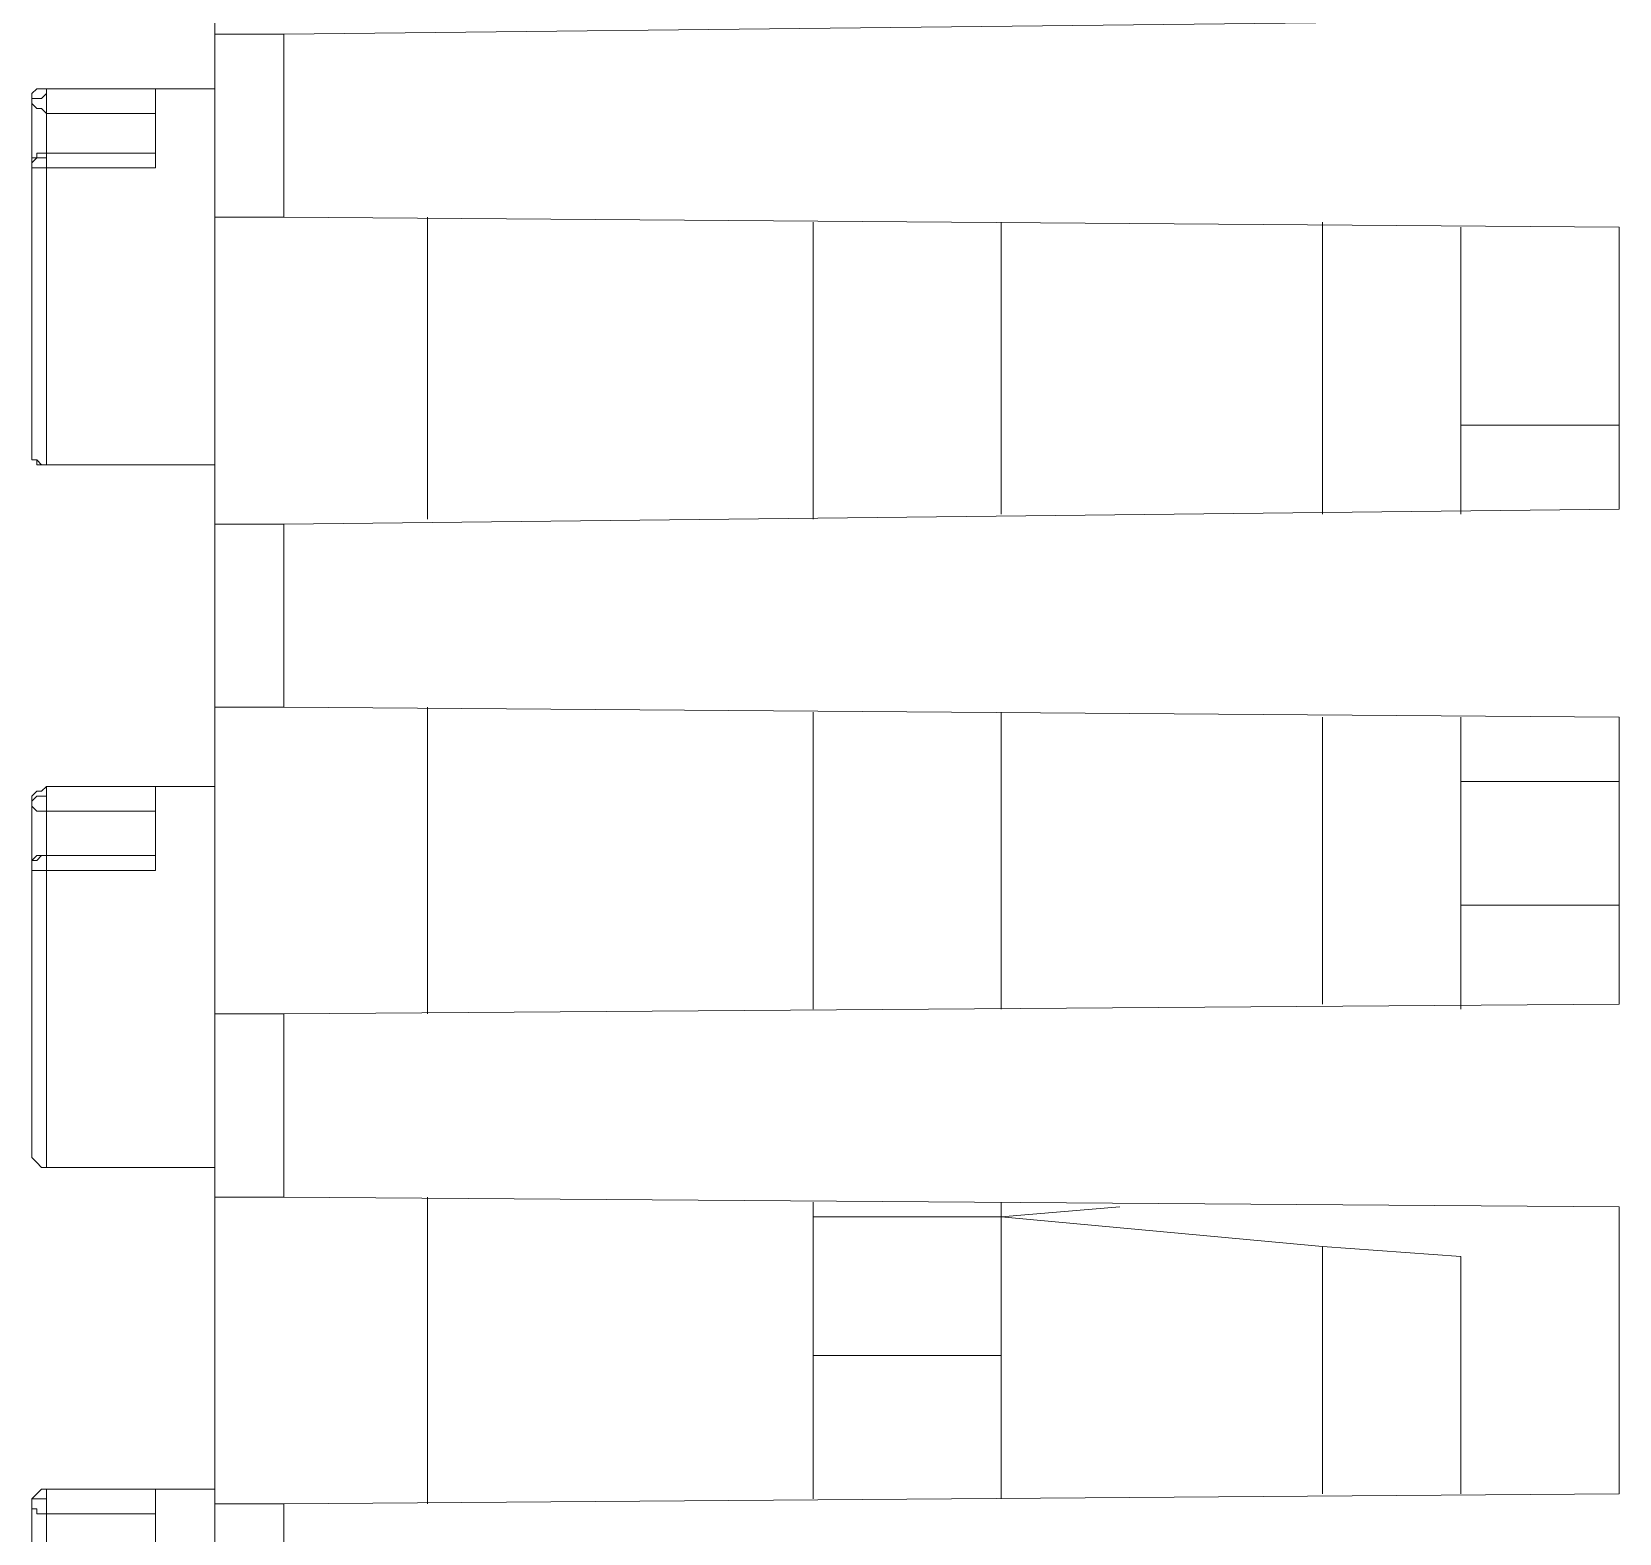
# Model space of a CAD drawing. Header units: centimetres. Extents: x -12.2 to 12.2, y -6.1 to 6.1.
# Drawn here: x 8.593 to 9.726, y 1.163 to 2.233 of the extents above; entities that cross this region are included whole.
import ezdxf

# ---------------------------------------------------------------- set-up
doc = ezdxf.new("R2010")
doc.units = ezdxf.units.CM
doc.header["$MEASUREMENT"] = 0
doc.layers.add('Camada 1', color=7, linetype='Continuous')

msp = doc.modelspace()

# ---------------------------------------------------------------- linework, layer by layer
at = {"layer": 'Camada 1', "color": 251, "lineweight": 9}
for points in [[(8.72373, 2.4535), (8.72373, 2.4535), (8.72373, 2.23125), (8.72373, 2.23125)], [(8.72373, 2.10072), (8.72373, 2.10072), (8.72373, 2.23125), (8.72373, 2.23125)], [(8.77312, 2.23125), (8.77312, 2.23125), (9.72562, 2.24183), (9.72562, 2.24183)], [(8.77312, 2.23125), (8.77312, 2.23125), (8.77312, 2.10072), (8.77312, 2.10072)], [(8.6814, 2.19244), (8.6814, 2.19244), (8.60379, 2.19244), (8.60379, 2.19244)], [(8.6814, 2.19244), (8.6814, 2.19244), (8.6814, 2.136), (8.6814, 2.136)], [(8.72373, 2.19244), (8.72373, 2.19244), (8.6814, 2.19244), (8.6814, 2.19244)], [(8.5932, 2.18539), (8.5932, 2.18539), (8.5932, 1.98077), (8.5932, 1.98077)], [(8.6814, 2.1748), (8.6814, 2.1748), (8.60379, 2.1748), (8.60379, 2.1748)], [(8.60379, 2.14658), (8.60379, 2.14658), (8.60379, 2.1748), (8.60379, 2.1748)], [(8.6814, 2.14658), (8.6814, 2.14658), (8.60379, 2.14658), (8.60379, 2.14658)], [(8.5932, 2.136), (8.5932, 2.136), (8.5932, 1.93491), (8.5932, 1.93491)], [(8.60379, 2.136), (8.60379, 2.136), (8.60379, 1.92433), (8.60379, 1.92433)], [(8.72373, 2.10072), (8.72373, 2.10072), (8.72373, 1.882), (8.72373, 1.882)], [(9.72562, 2.09366), (9.72562, 2.09366), (8.77312, 2.10072), (8.77312, 2.10072)], [(8.87542, 2.10072), (8.87542, 2.10072), (8.87542, 1.88552), (8.87542, 1.88552)], [(9.15059, 1.88552), (9.15059, 1.88552), (9.15059, 2.09719), (9.15059, 2.09719)], [(9.15059, 2.09719), (9.15059, 2.09719), (9.15059, 1.88552), (9.15059, 1.88552)], [(9.28465, 2.09719), (9.28465, 2.09719), (9.28465, 1.88905), (9.28465, 1.88905)], [(9.51395, 2.09719), (9.51395, 2.09719), (9.51395, 1.88905), (9.51395, 1.88905)], [(9.61273, 2.09366), (9.61273, 2.09366), (9.61273, 2.08661), (9.61273, 2.08661)], [(9.61273, 2.09366), (9.61273, 2.09366), (9.61273, 2.09366), (9.61273, 2.09366)], [(9.61273, 2.09366), (9.61273, 2.09366), (9.61273, 2.08661), (9.61273, 2.08661)], [(9.61273, 1.88905), (9.61273, 1.88905), (9.61273, 2.09366), (9.61273, 2.09366)], [(9.61273, 2.08661), (9.61273, 2.08661), (9.61273, 2.06191), (9.61273, 2.06191)], [(9.61273, 2.08661), (9.61273, 2.08661), (9.61273, 2.08308), (9.61273, 2.08308)], [(9.61273, 2.08661), (9.61273, 2.08661), (9.61273, 2.08661), (9.61273, 2.08661)], [(9.72562, 2.09366), (9.72562, 2.09366), (9.72562, 1.89258), (9.72562, 1.89258)], [(9.61273, 2.08308), (9.61273, 2.08308), (9.61273, 2.07603), (9.61273, 2.07603)], [(9.61273, 2.06191), (9.61273, 2.06191), (9.61273, 2.06191), (9.61273, 2.06191)], [(9.61273, 2.06191), (9.61273, 2.06191), (9.61273, 2.06191), (9.61273, 2.06191)], [(9.61273, 2.05486), (9.61273, 2.05486), (9.61273, 2.009), (9.61273, 2.009)], [(9.61273, 2.05486), (9.61273, 2.05486), (9.61273, 2.05486), (9.61273, 2.05486)], [(9.61273, 2.009), (9.61273, 2.009), (9.61273, 2.009), (9.61273, 2.009)], [(9.61273, 2.009), (9.61273, 2.009), (9.61273, 2.009), (9.61273, 2.009)], [(9.61273, 2.009), (9.61273, 2.009), (9.61273, 2.009), (9.61273, 2.009)], [(9.61273, 2.00547), (9.61273, 2.00547), (9.61273, 2.00547), (9.61273, 2.00547)], [(9.61273, 2.00547), (9.61273, 2.00547), (9.61273, 2.00547), (9.61273, 2.00547)], [(9.61273, 2.00547), (9.61273, 2.00547), (9.61273, 1.99489), (9.61273, 1.99489)], [(9.61273, 1.9843), (9.61273, 1.9843), (9.61273, 1.9843), (9.61273, 1.9843)], [(9.61273, 1.95961), (9.61273, 1.95961), (9.61273, 1.95961), (9.61273, 1.95961)], [(9.61273, 1.95255), (9.61273, 1.95255), (9.61273, 1.95255), (9.61273, 1.95255)], [(9.61273, 1.95255), (9.61273, 1.95255), (9.61273, 1.91375), (9.61273, 1.91375)], [(9.61273, 1.95255), (9.61273, 1.95255), (9.61273, 1.92786), (9.61273, 1.92786)], [(9.61273, 1.95255), (9.61273, 1.95255), (9.61273, 1.95255), (9.61273, 1.95255)], [(9.61273, 1.95255), (9.61273, 1.95255), (9.61273, 1.92786), (9.61273, 1.92786)], [(9.61273, 1.95255), (9.61273, 1.95255), (9.72562, 1.95255), (9.72562, 1.95255)], [(8.72373, 1.92433), (8.72373, 1.92433), (8.60379, 1.92433), (8.60379, 1.92433)], [(8.60379, 1.92433), (8.60379, 1.92433), (8.6814, 1.92433), (8.6814, 1.92433)], [(8.6814, 1.92433), (8.6814, 1.92433), (8.72373, 1.92433), (8.72373, 1.92433)], [(8.72373, 1.92433), (8.72373, 1.92433), (8.72373, 1.92433), (8.72373, 1.92433)], [(9.61273, 1.91375), (9.61273, 1.91375), (9.61273, 1.91375), (9.61273, 1.91375)], [(9.61273, 1.90669), (9.61273, 1.90669), (9.61273, 1.90669), (9.61273, 1.90669)], [(9.61273, 1.90669), (9.61273, 1.90669), (9.61273, 1.88905), (9.61273, 1.88905)], [(8.77312, 1.882), (8.77312, 1.882), (9.72562, 1.89258), (9.72562, 1.89258)], [(8.72373, 1.75147), (8.72373, 1.75147), (8.72373, 1.882), (8.72373, 1.882)], [(8.77312, 1.882), (8.77312, 1.882), (8.77312, 1.75147), (8.77312, 1.75147)], [(8.72373, 1.75147), (8.72373, 1.75147), (8.72373, 1.53275), (8.72373, 1.53275)], [(9.72562, 1.74441), (9.72562, 1.74441), (8.77312, 1.75147), (8.77312, 1.75147)], [(8.87542, 1.75147), (8.87542, 1.75147), (8.87542, 1.53275), (8.87542, 1.53275)], [(9.15059, 1.53628), (9.15059, 1.53628), (9.15059, 1.74794), (9.15059, 1.74794)], [(9.15059, 1.74794), (9.15059, 1.74794), (9.15059, 1.53628), (9.15059, 1.53628)], [(9.28465, 1.74794), (9.28465, 1.74794), (9.28465, 1.53628), (9.28465, 1.53628)], [(9.51395, 1.74441), (9.51395, 1.74441), (9.51395, 1.5398), (9.51395, 1.5398)], [(9.61273, 1.74441), (9.61273, 1.74441), (9.61273, 1.74441), (9.61273, 1.74441)], [(9.61273, 1.5398), (9.61273, 1.5398), (9.61273, 1.74441), (9.61273, 1.74441)], [(9.72562, 1.74441), (9.72562, 1.74441), (9.72562, 1.5398), (9.72562, 1.5398)], [(9.61273, 1.73736), (9.61273, 1.73736), (9.61273, 1.71266), (9.61273, 1.71266)], [(9.61273, 1.73736), (9.61273, 1.73736), (9.61273, 1.73383), (9.61273, 1.73383)], [(9.61273, 1.73736), (9.61273, 1.73736), (9.61273, 1.73736), (9.61273, 1.73736)], [(9.61273, 1.73383), (9.61273, 1.73383), (9.61273, 1.72677), (9.61273, 1.72677)], [(9.61273, 1.71266), (9.61273, 1.71266), (9.61273, 1.71266), (9.61273, 1.71266)], [(9.61273, 1.71266), (9.61273, 1.71266), (9.61273, 1.70561), (9.61273, 1.70561)], [(9.61273, 1.70561), (9.61273, 1.70561), (9.61273, 1.70561), (9.61273, 1.70561)], [(9.61273, 1.70561), (9.61273, 1.70561), (9.61273, 1.70561), (9.61273, 1.70561)], [(9.61273, 1.70561), (9.61273, 1.70561), (9.61273, 1.6915), (9.61273, 1.6915)], [(8.6814, 1.69503), (8.6814, 1.69503), (8.60379, 1.69503), (8.60379, 1.69503)], [(8.6814, 1.69503), (8.6814, 1.69503), (8.6814, 1.63505), (8.6814, 1.63505)], [(8.72373, 1.69503), (8.72373, 1.69503), (8.6814, 1.69503), (8.6814, 1.69503)], [(9.72562, 1.69855), (9.72562, 1.69855), (9.61273, 1.69855), (9.61273, 1.69855)], [(9.61273, 1.6915), (9.61273, 1.6915), (9.61273, 1.65975), (9.61273, 1.65975)], [(8.5932, 1.68444), (8.5932, 1.68444), (8.5932, 1.48336), (8.5932, 1.48336)], [(8.6814, 1.67739), (8.6814, 1.67739), (8.60379, 1.67739), (8.60379, 1.67739)], [(8.60379, 1.64564), (8.60379, 1.64564), (8.60379, 1.67739), (8.60379, 1.67739)], [(9.61273, 1.68091), (9.61273, 1.68091), (9.61273, 1.68091), (9.61273, 1.68091)], [(9.61273, 1.6668), (9.61273, 1.6668), (9.61273, 1.64916), (9.61273, 1.64916)], [(9.61273, 1.65975), (9.61273, 1.65975), (9.61273, 1.64916), (9.61273, 1.64916)], [(9.61273, 1.65622), (9.61273, 1.65622), (9.61273, 1.65622), (9.61273, 1.65622)], [(8.6814, 1.64564), (8.6814, 1.64564), (8.60379, 1.64564), (8.60379, 1.64564)], [(8.60379, 1.64564), (8.60379, 1.64564), (8.60379, 1.64564), (8.60379, 1.64564)], [(9.61273, 1.64916), (9.61273, 1.64916), (9.61273, 1.63505), (9.61273, 1.63505)], [(9.61273, 1.64916), (9.61273, 1.64916), (9.61273, 1.64916), (9.61273, 1.64916)], [(9.61273, 1.64916), (9.61273, 1.64916), (9.61273, 1.64916), (9.61273, 1.64916)], [(9.61273, 1.64916), (9.61273, 1.64916), (9.61273, 1.64916), (9.61273, 1.64916)], [(8.5932, 1.63505), (8.5932, 1.63505), (8.5932, 1.43397), (8.5932, 1.43397)], [(8.60379, 1.63505), (8.60379, 1.63505), (8.60379, 1.42339), (8.60379, 1.42339)], [(9.61273, 1.63505), (9.61273, 1.63505), (9.61273, 1.63505), (9.61273, 1.63505)], [(9.61273, 1.63505), (9.61273, 1.63505), (9.61273, 1.62447), (9.61273, 1.62447)], [(9.61273, 1.62447), (9.61273, 1.62447), (9.61273, 1.6033), (9.61273, 1.6033)], [(9.61273, 1.62447), (9.61273, 1.62447), (9.61273, 1.62447), (9.61273, 1.62447)], [(9.72562, 1.61036), (9.72562, 1.61036), (9.61273, 1.61036), (9.61273, 1.61036)], [(9.61273, 1.6033), (9.61273, 1.6033), (9.61273, 1.6033), (9.61273, 1.6033)], [(9.61273, 1.6033), (9.61273, 1.6033), (9.61273, 1.59625), (9.61273, 1.59625)], [(9.61273, 1.59625), (9.61273, 1.59625), (9.61273, 1.59625), (9.61273, 1.59625)], [(9.61273, 1.59625), (9.61273, 1.59625), (9.61273, 1.58919), (9.61273, 1.58919)], [(9.61273, 1.58919), (9.61273, 1.58919), (9.61273, 1.58919), (9.61273, 1.58919)], [(9.61273, 1.58919), (9.61273, 1.58919), (9.61273, 1.57155), (9.61273, 1.57155)], [(9.61273, 1.57155), (9.61273, 1.57155), (9.61273, 1.57155), (9.61273, 1.57155)], [(9.61273, 1.57155), (9.61273, 1.57155), (9.61273, 1.5645), (9.61273, 1.5645)], [(9.61273, 1.5645), (9.61273, 1.5645), (9.61273, 1.5645), (9.61273, 1.5645)], [(9.61273, 1.5645), (9.61273, 1.5645), (9.61273, 1.5398), (9.61273, 1.5398)], [(9.61273, 1.5645), (9.61273, 1.5645), (9.61273, 1.5645), (9.61273, 1.5645)], [(8.72373, 1.40222), (8.72373, 1.40222), (8.72373, 1.53275), (8.72373, 1.53275)], [(8.77312, 1.53275), (8.77312, 1.53275), (9.72562, 1.5398), (9.72562, 1.5398)], [(8.77312, 1.53275), (8.77312, 1.53275), (8.77312, 1.40222), (8.77312, 1.40222)], [(8.72373, 1.42339), (8.72373, 1.42339), (8.60379, 1.42339), (8.60379, 1.42339)], [(8.60379, 1.42339), (8.60379, 1.42339), (8.6814, 1.42339), (8.6814, 1.42339)], [(8.6814, 1.42339), (8.6814, 1.42339), (8.72373, 1.42339), (8.72373, 1.42339)], [(8.72373, 1.42339), (8.72373, 1.42339), (8.72373, 1.42339), (8.72373, 1.42339)], [(8.72373, 1.40222), (8.72373, 1.40222), (8.72373, 1.1835), (8.72373, 1.1835)], [(9.72562, 1.39516), (9.72562, 1.39516), (8.77312, 1.40222), (8.77312, 1.40222)], [(8.87542, 1.40222), (8.87542, 1.40222), (8.87542, 1.1835), (8.87542, 1.1835)], [(9.15059, 1.39869), (9.15059, 1.39869), (9.15059, 1.38811), (9.15059, 1.38811)], [(9.15059, 1.39869), (9.15059, 1.39869), (9.15059, 1.38811), (9.15059, 1.38811)], [(9.28465, 1.38811), (9.28465, 1.38811), (9.28465, 1.39869), (9.28465, 1.39869)], [(9.28465, 1.38811), (9.28465, 1.38811), (9.36931, 1.39516), (9.36931, 1.39516)], [(9.72562, 1.39516), (9.72562, 1.39516), (9.72562, 1.19055), (9.72562, 1.19055)], [(9.15059, 1.38811), (9.15059, 1.38811), (9.28465, 1.38811), (9.28465, 1.38811)], [(9.15059, 1.38811), (9.15059, 1.38811), (9.15059, 1.30697), (9.15059, 1.30697)], [(9.15059, 1.38811), (9.15059, 1.38811), (9.15059, 1.28933), (9.15059, 1.28933)], [(9.28465, 1.38811), (9.28465, 1.38811), (9.15059, 1.38811), (9.15059, 1.38811)], [(9.27406, 1.38811), (9.27406, 1.38811), (9.27406, 1.38811), (9.27406, 1.38811)], [(9.28465, 1.28933), (9.28465, 1.28933), (9.28465, 1.38811), (9.28465, 1.38811)], [(9.51395, 1.36694), (9.51395, 1.36694), (9.28465, 1.38811), (9.28465, 1.38811)], [(9.51395, 1.36694), (9.51395, 1.36694), (9.51395, 1.19055), (9.51395, 1.19055)], [(9.61273, 1.35989), (9.61273, 1.35989), (9.51395, 1.36694), (9.51395, 1.36694)], [(9.61273, 1.19055), (9.61273, 1.19055), (9.61273, 1.35989), (9.61273, 1.35989)], [(9.15059, 1.30697), (9.15059, 1.30697), (9.15059, 1.18702), (9.15059, 1.18702)], [(9.61273, 1.30344), (9.61273, 1.30344), (9.61273, 1.30344), (9.61273, 1.30344)], [(9.61273, 1.30344), (9.61273, 1.30344), (9.61273, 1.30344), (9.61273, 1.30344)], [(9.15059, 1.18702), (9.15059, 1.18702), (9.15059, 1.28933), (9.15059, 1.28933)], [(9.15059, 1.28933), (9.15059, 1.28933), (9.28465, 1.28933), (9.28465, 1.28933)], [(9.28465, 1.28933), (9.28465, 1.28933), (9.28465, 1.18702), (9.28465, 1.18702)], [(9.61273, 1.28228), (9.61273, 1.28228), (9.61273, 1.28228), (9.61273, 1.28228)], [(9.61273, 1.26111), (9.61273, 1.26111), (9.61273, 1.26111), (9.61273, 1.26111)], [(9.61273, 1.26111), (9.61273, 1.26111), (9.61273, 1.26111), (9.61273, 1.26111)], [(9.61273, 1.26111), (9.61273, 1.26111), (9.61273, 1.26111), (9.61273, 1.26111)], [(9.61273, 1.26111), (9.61273, 1.26111), (9.61273, 1.26111), (9.61273, 1.26111)], [(9.61273, 1.26111), (9.61273, 1.26111), (9.61273, 1.25758), (9.61273, 1.25758)], [(9.61273, 1.26111), (9.61273, 1.26111), (9.61273, 1.25758), (9.61273, 1.25758)], [(9.61273, 1.25758), (9.61273, 1.25758), (9.61273, 1.25758), (9.61273, 1.25758)], [(9.61273, 1.25758), (9.61273, 1.25758), (9.61273, 1.25758), (9.61273, 1.25758)], [(9.61273, 1.25758), (9.61273, 1.25758), (9.61273, 1.24347), (9.61273, 1.24347)], [(9.61273, 1.23289), (9.61273, 1.23289), (9.61273, 1.23289), (9.61273, 1.23289)], [(9.61273, 1.20819), (9.61273, 1.20819), (9.61273, 1.20819), (9.61273, 1.20819)], [(9.61273, 1.20819), (9.61273, 1.20819), (9.61273, 1.20819), (9.61273, 1.20819)], [(9.61273, 1.20114), (9.61273, 1.20114), (9.61273, 1.19055), (9.61273, 1.19055)], [(9.61273, 1.20114), (9.61273, 1.20114), (9.61273, 1.20114), (9.61273, 1.20114)], [(9.61273, 1.20114), (9.61273, 1.20114), (9.61273, 1.20114), (9.61273, 1.20114)], [(9.61273, 1.20114), (9.61273, 1.20114), (9.61273, 1.20114), (9.61273, 1.20114)], [(8.6814, 1.19408), (8.6814, 1.19408), (8.60379, 1.19408), (8.60379, 1.19408)], [(8.6814, 1.19408), (8.6814, 1.19408), (8.6814, 1.13411), (8.6814, 1.13411)], [(8.72373, 1.19408), (8.72373, 1.19408), (8.6814, 1.19408), (8.6814, 1.19408)], [(8.77312, 1.1835), (8.77312, 1.1835), (9.72562, 1.19055), (9.72562, 1.19055)], [(8.5932, 1.1835), (8.5932, 1.1835), (8.5932, 0.98241), (8.5932, 0.98241)], [(8.72373, 1.05297), (8.72373, 1.05297), (8.72373, 1.1835), (8.72373, 1.1835)], [(8.77312, 1.1835), (8.77312, 1.1835), (8.77312, 1.05297), (8.77312, 1.05297)], [(8.6814, 1.17644), (8.6814, 1.17644), (8.60379, 1.17644), (8.60379, 1.17644)], [(8.60379, 1.14469), (8.60379, 1.14469), (8.60379, 1.17644), (8.60379, 1.17644)]]:
    msp.add_open_spline(points, degree=3, dxfattribs=at)
for points, knots in [([(8.72373, 2.23125), (8.72373, 2.23125), (8.72373, 2.23125), (8.72373, 2.23125), (8.72373, 2.23125), (8.72726, 2.23125), (8.72726, 2.23125), (8.72726, 2.23125), (8.73431, 2.23125), (8.73431, 2.23125), (8.73431, 2.23125), (8.73784, 2.23125), (8.73784, 2.23125), (8.73784, 2.23125), (8.7449, 2.23125), (8.7449, 2.23125), (8.7449, 2.23125), (8.75548, 2.23125), (8.75548, 2.23125), (8.75548, 2.23125), (8.76254, 2.23125), (8.76254, 2.23125), (8.76254, 2.23125), (8.77312, 2.23125), (8.77312, 2.23125)], [0, 0, 0, 0, 0.125, 0.125, 0.125, 0.25, 0.25, 0.25, 0.375, 0.375, 0.375, 0.5, 0.5, 0.5, 0.625, 0.625, 0.625, 0.75, 0.75, 0.75, 0.875, 0.875, 0.875, 1, 1, 1, 1]), ([(8.5932, 2.18539), (8.5932, 2.18539), (8.5932, 2.18891), (8.5932, 2.18891), (8.5932, 2.18891), (8.59673, 2.19244), (8.59673, 2.19244), (8.59673, 2.19244), (8.60026, 2.19244), (8.60026, 2.19244), (8.60026, 2.19244), (8.60379, 2.19244), (8.60379, 2.19244)], [0, 0, 0, 0, 0.25, 0.25, 0.25, 0.5, 0.5, 0.5, 0.75, 0.75, 0.75, 1, 1, 1, 1]), ([(8.60379, 2.18891), (8.60379, 2.18891), (8.60026, 2.18539), (8.60026, 2.18539), (8.60026, 2.18539), (8.59673, 2.18539), (8.59673, 2.18539), (8.59673, 2.18539), (8.5932, 2.18539), (8.5932, 2.18539)], [0, 0, 0, 0, 0.3333333, 0.3333333, 0.3333333, 0.6666667, 0.6666667, 0.6666667, 1, 1, 1, 1]), ([(8.60379, 2.19244), (8.60379, 2.19244), (8.60379, 2.19244), (8.60379, 2.19244), (8.60379, 2.19244), (8.60379, 2.18891), (8.60379, 2.18891)], [0, 0, 0, 0, 0.5, 0.5, 0.5, 1, 1, 1, 1]), ([(8.60379, 2.18891), (8.60379, 2.18891), (8.60379, 2.18539), (8.60379, 2.18539), (8.60379, 2.18539), (8.60379, 2.18186), (8.60379, 2.18186), (8.60379, 2.18186), (8.60379, 2.17833), (8.60379, 2.17833), (8.60379, 2.17833), (8.60379, 2.1748), (8.60379, 2.1748)], [0, 0, 0, 0, 0.25, 0.25, 0.25, 0.5, 0.5, 0.5, 0.75, 0.75, 0.75, 1, 1, 1, 1]), ([(8.5932, 2.18539), (8.5932, 2.18539), (8.5932, 2.18186), (8.5932, 2.18186), (8.5932, 2.18186), (8.59673, 2.17833), (8.59673, 2.17833), (8.59673, 2.17833), (8.60026, 2.17833), (8.60026, 2.17833), (8.60026, 2.17833), (8.60379, 2.1748), (8.60379, 2.1748)], [0, 0, 0, 0, 0.25, 0.25, 0.25, 0.5, 0.5, 0.5, 0.75, 0.75, 0.75, 1, 1, 1, 1]), ([(8.60379, 2.14658), (8.60379, 2.14658), (8.59673, 2.14658), (8.59673, 2.14658), (8.59673, 2.14658), (8.59673, 2.14305), (8.59673, 2.14305), (8.59673, 2.14305), (8.5932, 2.14305), (8.5932, 2.14305), (8.5932, 2.14305), (8.5932, 2.13952), (8.5932, 2.13952), (8.5932, 2.13952), (8.5932, 2.136), (8.5932, 2.136)], [0, 0, 0, 0, 0.2, 0.2, 0.2, 0.4, 0.4, 0.4, 0.6, 0.6, 0.6, 0.8, 0.8, 0.8, 1, 1, 1, 1]), ([(8.60379, 2.14305), (8.60379, 2.14305), (8.60026, 2.14305), (8.60026, 2.14305), (8.60026, 2.14305), (8.59673, 2.14305), (8.59673, 2.14305), (8.59673, 2.14305), (8.5932, 2.13952), (8.5932, 2.13952), (8.5932, 2.13952), (8.5932, 2.136), (8.5932, 2.136)], [0, 0, 0, 0, 0.25, 0.25, 0.25, 0.5, 0.5, 0.5, 0.75, 0.75, 0.75, 1, 1, 1, 1]), ([(8.60379, 2.14658), (8.60379, 2.14658), (8.60379, 2.14658), (8.60379, 2.14658), (8.60379, 2.14658), (8.60379, 2.14305), (8.60379, 2.14305)], [0, 0, 0, 0, 0.5, 0.5, 0.5, 1, 1, 1, 1]), ([(8.60379, 2.14305), (8.60379, 2.14305), (8.60379, 2.14305), (8.60379, 2.14305), (8.60379, 2.14305), (8.60379, 2.13952), (8.60379, 2.13952), (8.60379, 2.13952), (8.60379, 2.136), (8.60379, 2.136)], [0, 0, 0, 0, 0.3333333, 0.3333333, 0.3333333, 0.6666667, 0.6666667, 0.6666667, 1, 1, 1, 1]), ([(8.60379, 2.136), (8.60379, 2.136), (8.60026, 2.136), (8.60026, 2.136), (8.60026, 2.136), (8.59673, 2.136), (8.59673, 2.136), (8.59673, 2.136), (8.5932, 2.136), (8.5932, 2.136)], [0, 0, 0, 0, 0.3333333, 0.3333333, 0.3333333, 0.6666667, 0.6666667, 0.6666667, 1, 1, 1, 1]), ([(8.6814, 2.136), (8.6814, 2.136), (8.63906, 2.136), (8.63906, 2.136), (8.63906, 2.136), (8.60379, 2.136), (8.60379, 2.136)], [0, 0, 0, 0, 0.5, 0.5, 0.5, 1, 1, 1, 1]), ([(8.77312, 2.10072), (8.77312, 2.10072), (8.76254, 2.10072), (8.76254, 2.10072), (8.76254, 2.10072), (8.75548, 2.10072), (8.75548, 2.10072), (8.75548, 2.10072), (8.7449, 2.10072), (8.7449, 2.10072), (8.7449, 2.10072), (8.73784, 2.10072), (8.73784, 2.10072), (8.73784, 2.10072), (8.73431, 2.10072), (8.73431, 2.10072), (8.73431, 2.10072), (8.72726, 2.10072), (8.72726, 2.10072), (8.72726, 2.10072), (8.72373, 2.10072), (8.72373, 2.10072)], [0, 0, 0, 0, 0.1428571, 0.1428571, 0.1428571, 0.2857143, 0.2857143, 0.2857143, 0.4285714, 0.4285714, 0.4285714, 0.5714286, 0.5714286, 0.5714286, 0.7142857, 0.7142857, 0.7142857, 0.8571429, 0.8571429, 0.8571429, 1, 1, 1, 1]), ([(9.15059, 2.09719), (9.15059, 2.09719), (9.15059, 2.09014), (9.15059, 2.09014), (9.15059, 2.09014), (9.15059, 2.0725), (9.15059, 2.0725), (9.15059, 2.0725), (9.15059, 2.0478), (9.15059, 2.0478), (9.15059, 2.0478), (9.15059, 2.01605), (9.15059, 2.01605), (9.15059, 2.01605), (9.15059, 1.9843), (9.15059, 1.9843), (9.15059, 1.9843), (9.15059, 1.94903), (9.15059, 1.94903), (9.15059, 1.94903), (9.15059, 1.91022), (9.15059, 1.91022), (9.15059, 1.91022), (9.15059, 1.88552), (9.15059, 1.88552)], [0, 0, 0, 0, 0.125, 0.125, 0.125, 0.25, 0.25, 0.25, 0.375, 0.375, 0.375, 0.5, 0.5, 0.5, 0.625, 0.625, 0.625, 0.75, 0.75, 0.75, 0.875, 0.875, 0.875, 1, 1, 1, 1]), ([(9.15059, 1.88552), (9.15059, 1.88552), (9.15059, 1.91022), (9.15059, 1.91022), (9.15059, 1.91022), (9.15059, 1.94903), (9.15059, 1.94903), (9.15059, 1.94903), (9.15059, 1.9843), (9.15059, 1.9843), (9.15059, 1.9843), (9.15059, 2.01605), (9.15059, 2.01605), (9.15059, 2.01605), (9.15059, 2.0478), (9.15059, 2.0478), (9.15059, 2.0478), (9.15059, 2.0725), (9.15059, 2.0725), (9.15059, 2.0725), (9.15059, 2.09014), (9.15059, 2.09014), (9.15059, 2.09014), (9.15059, 2.09719), (9.15059, 2.09719)], [0, 0, 0, 0, 0.125, 0.125, 0.125, 0.25, 0.25, 0.25, 0.375, 0.375, 0.375, 0.5, 0.5, 0.5, 0.625, 0.625, 0.625, 0.75, 0.75, 0.75, 0.875, 0.875, 0.875, 1, 1, 1, 1]), ([(9.61273, 2.09014), (9.61273, 2.09014), (9.61273, 2.09014), (9.61273, 2.09014), (9.61273, 2.09014), (9.61273, 2.08661), (9.61273, 2.08661)], [0, 0, 0, 0, 0.5, 0.5, 0.5, 1, 1, 1, 1]), ([(9.61273, 2.06191), (9.61273, 2.06191), (9.61273, 2.05839), (9.61273, 2.05839), (9.61273, 2.05839), (9.61273, 2.05486), (9.61273, 2.05486)], [0, 0, 0, 0, 0.5, 0.5, 0.5, 1, 1, 1, 1]), ([(9.61273, 2.06191), (9.61273, 2.06191), (9.61273, 2.05839), (9.61273, 2.05839), (9.61273, 2.05839), (9.61273, 2.05486), (9.61273, 2.05486)], [0, 0, 0, 0, 0.5, 0.5, 0.5, 1, 1, 1, 1]), ([(9.61273, 2.00547), (9.61273, 2.00547), (9.61273, 2.00194), (9.61273, 2.00194), (9.61273, 2.00194), (9.61273, 1.99841), (9.61273, 1.99841), (9.61273, 1.99841), (9.61273, 1.99136), (9.61273, 1.99136), (9.61273, 1.99136), (9.61273, 1.9843), (9.61273, 1.9843)], [0, 0, 0, 0, 0.25, 0.25, 0.25, 0.5, 0.5, 0.5, 0.75, 0.75, 0.75, 1, 1, 1, 1]), ([(9.61273, 1.99489), (9.61273, 1.99489), (9.61273, 1.99136), (9.61273, 1.99136), (9.61273, 1.99136), (9.61273, 1.98783), (9.61273, 1.98783), (9.61273, 1.98783), (9.61273, 1.9843), (9.61273, 1.9843)], [0, 0, 0, 0, 0.3333333, 0.3333333, 0.3333333, 0.6666667, 0.6666667, 0.6666667, 1, 1, 1, 1]), ([(9.61273, 1.99489), (9.61273, 1.99489), (9.61273, 1.99136), (9.61273, 1.99136), (9.61273, 1.99136), (9.61273, 1.9843), (9.61273, 1.9843), (9.61273, 1.9843), (9.61273, 1.97372), (9.61273, 1.97372)], [0, 0, 0, 0, 0.3333333, 0.3333333, 0.3333333, 0.6666667, 0.6666667, 0.6666667, 1, 1, 1, 1]), ([(9.61273, 1.98783), (9.61273, 1.98783), (9.61273, 1.98783), (9.61273, 1.98783), (9.61273, 1.98783), (9.61273, 1.9843), (9.61273, 1.9843), (9.61273, 1.9843), (9.61273, 1.98077), (9.61273, 1.98077), (9.61273, 1.98077), (9.61273, 1.97372), (9.61273, 1.97372)], [0, 0, 0, 0, 0.25, 0.25, 0.25, 0.5, 0.5, 0.5, 0.75, 0.75, 0.75, 1, 1, 1, 1]), ([(9.61273, 1.9843), (9.61273, 1.9843), (9.61273, 1.97725), (9.61273, 1.97725), (9.61273, 1.97725), (9.61273, 1.97019), (9.61273, 1.97019), (9.61273, 1.97019), (9.61273, 1.96314), (9.61273, 1.96314), (9.61273, 1.96314), (9.61273, 1.95961), (9.61273, 1.95961)], [0, 0, 0, 0, 0.25, 0.25, 0.25, 0.5, 0.5, 0.5, 0.75, 0.75, 0.75, 1, 1, 1, 1]), ([(9.61273, 1.9843), (9.61273, 1.9843), (9.61273, 1.98077), (9.61273, 1.98077), (9.61273, 1.98077), (9.61273, 1.97725), (9.61273, 1.97725), (9.61273, 1.97725), (9.61273, 1.97372), (9.61273, 1.97372)], [0, 0, 0, 0, 0.3333333, 0.3333333, 0.3333333, 0.6666667, 0.6666667, 0.6666667, 1, 1, 1, 1]), ([(9.61273, 1.97372), (9.61273, 1.97372), (9.61273, 1.96666), (9.61273, 1.96666), (9.61273, 1.96666), (9.61273, 1.95961), (9.61273, 1.95961), (9.61273, 1.95961), (9.61273, 1.95608), (9.61273, 1.95608)], [0, 0, 0, 0, 0.3333333, 0.3333333, 0.3333333, 0.6666667, 0.6666667, 0.6666667, 1, 1, 1, 1]), ([(9.61273, 1.97372), (9.61273, 1.97372), (9.61273, 1.97019), (9.61273, 1.97019), (9.61273, 1.97019), (9.61273, 1.96666), (9.61273, 1.96666), (9.61273, 1.96666), (9.61273, 1.96314), (9.61273, 1.96314), (9.61273, 1.96314), (9.61273, 1.95961), (9.61273, 1.95961)], [0, 0, 0, 0, 0.25, 0.25, 0.25, 0.5, 0.5, 0.5, 0.75, 0.75, 0.75, 1, 1, 1, 1]), ([(8.60379, 1.92433), (8.60379, 1.92433), (8.60026, 1.92433), (8.60026, 1.92433), (8.60026, 1.92433), (8.59673, 1.92433), (8.59673, 1.92433), (8.59673, 1.92433), (8.59673, 1.92786), (8.59673, 1.92786), (8.59673, 1.92786), (8.5932, 1.92786), (8.5932, 1.92786), (8.5932, 1.92786), (8.5932, 1.93491), (8.5932, 1.93491)], [0, 0, 0, 0, 0.2, 0.2, 0.2, 0.4, 0.4, 0.4, 0.6, 0.6, 0.6, 0.8, 0.8, 0.8, 1, 1, 1, 1]), ([(8.59673, 1.92786), (8.59673, 1.92786), (8.60026, 1.92433), (8.60026, 1.92433), (8.60026, 1.92433), (8.60379, 1.92433), (8.60379, 1.92433)], [0, 0, 0, 0, 0.5, 0.5, 0.5, 1, 1, 1, 1]), ([(9.61273, 1.91375), (9.61273, 1.91375), (9.61273, 1.91022), (9.61273, 1.91022), (9.61273, 1.91022), (9.61273, 1.90669), (9.61273, 1.90669)], [0, 0, 0, 0, 0.5, 0.5, 0.5, 1, 1, 1, 1]), ([(9.61273, 1.91375), (9.61273, 1.91375), (9.61273, 1.91022), (9.61273, 1.91022), (9.61273, 1.91022), (9.61273, 1.90669), (9.61273, 1.90669)], [0, 0, 0, 0, 0.5, 0.5, 0.5, 1, 1, 1, 1]), ([(8.72373, 1.882), (8.72373, 1.882), (8.72373, 1.882), (8.72373, 1.882), (8.72373, 1.882), (8.72726, 1.882), (8.72726, 1.882), (8.72726, 1.882), (8.73431, 1.882), (8.73431, 1.882), (8.73431, 1.882), (8.73784, 1.882), (8.73784, 1.882), (8.73784, 1.882), (8.7449, 1.882), (8.7449, 1.882), (8.7449, 1.882), (8.75548, 1.882), (8.75548, 1.882), (8.75548, 1.882), (8.76254, 1.882), (8.76254, 1.882), (8.76254, 1.882), (8.77312, 1.882), (8.77312, 1.882)], [0, 0, 0, 0, 0.125, 0.125, 0.125, 0.25, 0.25, 0.25, 0.375, 0.375, 0.375, 0.5, 0.5, 0.5, 0.625, 0.625, 0.625, 0.75, 0.75, 0.75, 0.875, 0.875, 0.875, 1, 1, 1, 1]), ([(8.77312, 1.75147), (8.77312, 1.75147), (8.76254, 1.75147), (8.76254, 1.75147), (8.76254, 1.75147), (8.75548, 1.75147), (8.75548, 1.75147), (8.75548, 1.75147), (8.7449, 1.75147), (8.7449, 1.75147), (8.7449, 1.75147), (8.73784, 1.75147), (8.73784, 1.75147), (8.73784, 1.75147), (8.73431, 1.75147), (8.73431, 1.75147), (8.73431, 1.75147), (8.72726, 1.75147), (8.72726, 1.75147), (8.72726, 1.75147), (8.72373, 1.75147), (8.72373, 1.75147)], [0, 0, 0, 0, 0.1428571, 0.1428571, 0.1428571, 0.2857143, 0.2857143, 0.2857143, 0.4285714, 0.4285714, 0.4285714, 0.5714286, 0.5714286, 0.5714286, 0.7142857, 0.7142857, 0.7142857, 0.8571429, 0.8571429, 0.8571429, 1, 1, 1, 1]), ([(9.15059, 1.74794), (9.15059, 1.74794), (9.15059, 1.74794), (9.15059, 1.74794), (9.15059, 1.74794), (9.15059, 1.7303), (9.15059, 1.7303), (9.15059, 1.7303), (9.15059, 1.71972), (9.15059, 1.71972), (9.15059, 1.71972), (9.15059, 1.71619), (9.15059, 1.71619)], [0, 0, 0, 0, 0.25, 0.25, 0.25, 0.5, 0.5, 0.5, 0.75, 0.75, 0.75, 1, 1, 1, 1]), ([(9.15059, 1.71619), (9.15059, 1.71619), (9.15059, 1.71972), (9.15059, 1.71972), (9.15059, 1.71972), (9.15059, 1.7303), (9.15059, 1.7303), (9.15059, 1.7303), (9.15059, 1.74794), (9.15059, 1.74794)], [0, 0, 0, 0, 0.3333333, 0.3333333, 0.3333333, 0.6666667, 0.6666667, 0.6666667, 1, 1, 1, 1]), ([(9.61273, 1.74441), (9.61273, 1.74441), (9.61273, 1.74441), (9.61273, 1.74441), (9.61273, 1.74441), (9.61273, 1.73736), (9.61273, 1.73736)], [0, 0, 0, 0, 0.5, 0.5, 0.5, 1, 1, 1, 1]), ([(9.61273, 1.74089), (9.61273, 1.74089), (9.61273, 1.74089), (9.61273, 1.74089), (9.61273, 1.74089), (9.61273, 1.73736), (9.61273, 1.73736)], [0, 0, 0, 0, 0.5, 0.5, 0.5, 1, 1, 1, 1]), ([(9.61273, 1.70561), (9.61273, 1.70561), (9.61273, 1.70208), (9.61273, 1.70208), (9.61273, 1.70208), (9.61273, 1.69503), (9.61273, 1.69503), (9.61273, 1.69503), (9.61273, 1.68797), (9.61273, 1.68797), (9.61273, 1.68797), (9.61273, 1.68091), (9.61273, 1.68091)], [0, 0, 0, 0, 0.25, 0.25, 0.25, 0.5, 0.5, 0.5, 0.75, 0.75, 0.75, 1, 1, 1, 1]), ([(8.5932, 1.68444), (8.5932, 1.68444), (8.5932, 1.68797), (8.5932, 1.68797), (8.5932, 1.68797), (8.59673, 1.6915), (8.59673, 1.6915), (8.59673, 1.6915), (8.60026, 1.6915), (8.60026, 1.6915), (8.60026, 1.6915), (8.60379, 1.69503), (8.60379, 1.69503)], [0, 0, 0, 0, 0.25, 0.25, 0.25, 0.5, 0.5, 0.5, 0.75, 0.75, 0.75, 1, 1, 1, 1]), ([(8.60379, 1.68797), (8.60379, 1.68797), (8.60026, 1.68797), (8.60026, 1.68797), (8.60026, 1.68797), (8.59673, 1.68797), (8.59673, 1.68797), (8.59673, 1.68797), (8.5932, 1.68444), (8.5932, 1.68444)], [0, 0, 0, 0, 0.3333333, 0.3333333, 0.3333333, 0.6666667, 0.6666667, 0.6666667, 1, 1, 1, 1]), ([(8.60379, 1.69503), (8.60379, 1.69503), (8.60379, 1.69503), (8.60379, 1.69503), (8.60379, 1.69503), (8.60379, 1.6915), (8.60379, 1.6915), (8.60379, 1.6915), (8.60379, 1.68797), (8.60379, 1.68797)], [0, 0, 0, 0, 0.3333333, 0.3333333, 0.3333333, 0.6666667, 0.6666667, 0.6666667, 1, 1, 1, 1]), ([(8.60379, 1.68797), (8.60379, 1.68797), (8.60379, 1.68444), (8.60379, 1.68444), (8.60379, 1.68444), (8.60379, 1.68091), (8.60379, 1.68091), (8.60379, 1.68091), (8.60379, 1.67739), (8.60379, 1.67739)], [0, 0, 0, 0, 0.3333333, 0.3333333, 0.3333333, 0.6666667, 0.6666667, 0.6666667, 1, 1, 1, 1]), ([(9.61273, 1.6915), (9.61273, 1.6915), (9.61273, 1.6915), (9.61273, 1.6915), (9.61273, 1.6915), (9.61273, 1.68797), (9.61273, 1.68797), (9.61273, 1.68797), (9.61273, 1.68444), (9.61273, 1.68444), (9.61273, 1.68444), (9.61273, 1.68091), (9.61273, 1.68091)], [0, 0, 0, 0, 0.25, 0.25, 0.25, 0.5, 0.5, 0.5, 0.75, 0.75, 0.75, 1, 1, 1, 1]), ([(8.5932, 1.68444), (8.5932, 1.68444), (8.5932, 1.68091), (8.5932, 1.68091), (8.5932, 1.68091), (8.59673, 1.67739), (8.59673, 1.67739), (8.59673, 1.67739), (8.60026, 1.67739), (8.60026, 1.67739), (8.60026, 1.67739), (8.60379, 1.67739), (8.60379, 1.67739)], [0, 0, 0, 0, 0.25, 0.25, 0.25, 0.5, 0.5, 0.5, 0.75, 0.75, 0.75, 1, 1, 1, 1]), ([(9.61273, 1.68091), (9.61273, 1.68091), (9.61273, 1.67386), (9.61273, 1.67386), (9.61273, 1.67386), (9.61273, 1.6668), (9.61273, 1.6668), (9.61273, 1.6668), (9.61273, 1.66327), (9.61273, 1.66327), (9.61273, 1.66327), (9.61273, 1.65975), (9.61273, 1.65975), (9.61273, 1.65975), (9.61273, 1.65622), (9.61273, 1.65622)], [0, 0, 0, 0, 0.2, 0.2, 0.2, 0.4, 0.4, 0.4, 0.6, 0.6, 0.6, 0.8, 0.8, 0.8, 1, 1, 1, 1]), ([(9.61273, 1.68091), (9.61273, 1.68091), (9.61273, 1.67739), (9.61273, 1.67739), (9.61273, 1.67739), (9.61273, 1.67386), (9.61273, 1.67386)], [0, 0, 0, 0, 0.5, 0.5, 0.5, 1, 1, 1, 1]), ([(8.60379, 1.64564), (8.60379, 1.64564), (8.59673, 1.64564), (8.59673, 1.64564), (8.59673, 1.64564), (8.5932, 1.64211), (8.5932, 1.64211), (8.5932, 1.64211), (8.5932, 1.63858), (8.5932, 1.63858), (8.5932, 1.63858), (8.5932, 1.63505), (8.5932, 1.63505)], [0, 0, 0, 0, 0.25, 0.25, 0.25, 0.5, 0.5, 0.5, 0.75, 0.75, 0.75, 1, 1, 1, 1]), ([(8.60379, 1.64564), (8.60379, 1.64564), (8.60026, 1.64564), (8.60026, 1.64564), (8.60026, 1.64564), (8.59673, 1.64211), (8.59673, 1.64211), (8.59673, 1.64211), (8.5932, 1.64211), (8.5932, 1.64211), (8.5932, 1.64211), (8.5932, 1.63858), (8.5932, 1.63858), (8.5932, 1.63858), (8.5932, 1.63505), (8.5932, 1.63505)], [0, 0, 0, 0, 0.2, 0.2, 0.2, 0.4, 0.4, 0.4, 0.6, 0.6, 0.6, 0.8, 0.8, 0.8, 1, 1, 1, 1]), ([(8.60379, 1.64564), (8.60379, 1.64564), (8.60379, 1.64211), (8.60379, 1.64211), (8.60379, 1.64211), (8.60379, 1.63858), (8.60379, 1.63858), (8.60379, 1.63858), (8.60379, 1.63505), (8.60379, 1.63505)], [0, 0, 0, 0, 0.3333333, 0.3333333, 0.3333333, 0.6666667, 0.6666667, 0.6666667, 1, 1, 1, 1]), ([(8.60379, 1.63505), (8.60379, 1.63505), (8.60026, 1.63505), (8.60026, 1.63505), (8.60026, 1.63505), (8.59673, 1.63505), (8.59673, 1.63505), (8.59673, 1.63505), (8.5932, 1.63505), (8.5932, 1.63505)], [0, 0, 0, 0, 0.3333333, 0.3333333, 0.3333333, 0.6666667, 0.6666667, 0.6666667, 1, 1, 1, 1]), ([(8.6814, 1.63505), (8.6814, 1.63505), (8.63906, 1.63505), (8.63906, 1.63505), (8.63906, 1.63505), (8.60379, 1.63505), (8.60379, 1.63505)], [0, 0, 0, 0, 0.5, 0.5, 0.5, 1, 1, 1, 1]), ([(9.61273, 1.54333), (9.61273, 1.54333), (9.61273, 1.54333), (9.61273, 1.54333), (9.61273, 1.54333), (9.61273, 1.5398), (9.61273, 1.5398), (9.61273, 1.5398), (9.61273, 1.53628), (9.61273, 1.53628)], [0, 0, 0, 0, 0.3333333, 0.3333333, 0.3333333, 0.6666667, 0.6666667, 0.6666667, 1, 1, 1, 1]), ([(8.72373, 1.53275), (8.72373, 1.53275), (8.72373, 1.53275), (8.72373, 1.53275), (8.72373, 1.53275), (8.72726, 1.53275), (8.72726, 1.53275), (8.72726, 1.53275), (8.73431, 1.53275), (8.73431, 1.53275), (8.73431, 1.53275), (8.73784, 1.53275), (8.73784, 1.53275), (8.73784, 1.53275), (8.7449, 1.53275), (8.7449, 1.53275), (8.7449, 1.53275), (8.75548, 1.53275), (8.75548, 1.53275), (8.75548, 1.53275), (8.76254, 1.53275), (8.76254, 1.53275), (8.76254, 1.53275), (8.77312, 1.53275), (8.77312, 1.53275)], [0, 0, 0, 0, 0.125, 0.125, 0.125, 0.25, 0.25, 0.25, 0.375, 0.375, 0.375, 0.5, 0.5, 0.5, 0.625, 0.625, 0.625, 0.75, 0.75, 0.75, 0.875, 0.875, 0.875, 1, 1, 1, 1]), ([(8.60379, 1.42339), (8.60379, 1.42339), (8.60026, 1.42339), (8.60026, 1.42339), (8.60026, 1.42339), (8.59673, 1.42691), (8.59673, 1.42691), (8.59673, 1.42691), (8.5932, 1.43044), (8.5932, 1.43044), (8.5932, 1.43044), (8.5932, 1.43397), (8.5932, 1.43397)], [0, 0, 0, 0, 0.25, 0.25, 0.25, 0.5, 0.5, 0.5, 0.75, 0.75, 0.75, 1, 1, 1, 1]), ([(8.59673, 1.42691), (8.59673, 1.42691), (8.60026, 1.42339), (8.60026, 1.42339), (8.60026, 1.42339), (8.60379, 1.42339), (8.60379, 1.42339)], [0, 0, 0, 0, 0.5, 0.5, 0.5, 1, 1, 1, 1]), ([(8.77312, 1.40222), (8.77312, 1.40222), (8.76254, 1.40222), (8.76254, 1.40222), (8.76254, 1.40222), (8.75548, 1.40222), (8.75548, 1.40222), (8.75548, 1.40222), (8.7449, 1.40222), (8.7449, 1.40222), (8.7449, 1.40222), (8.73784, 1.40222), (8.73784, 1.40222), (8.73784, 1.40222), (8.73431, 1.40222), (8.73431, 1.40222), (8.73431, 1.40222), (8.72726, 1.40222), (8.72726, 1.40222), (8.72726, 1.40222), (8.72373, 1.40222), (8.72373, 1.40222)], [0, 0, 0, 0, 0.1428571, 0.1428571, 0.1428571, 0.2857143, 0.2857143, 0.2857143, 0.4285714, 0.4285714, 0.4285714, 0.5714286, 0.5714286, 0.5714286, 0.7142857, 0.7142857, 0.7142857, 0.8571429, 0.8571429, 0.8571429, 1, 1, 1, 1]), ([(9.61273, 1.30344), (9.61273, 1.30344), (9.61273, 1.30344), (9.61273, 1.30344), (9.61273, 1.30344), (9.61273, 1.29991), (9.61273, 1.29991), (9.61273, 1.29991), (9.61273, 1.29639), (9.61273, 1.29639), (9.61273, 1.29639), (9.61273, 1.28933), (9.61273, 1.28933), (9.61273, 1.28933), (9.61273, 1.28228), (9.61273, 1.28228)], [0, 0, 0, 0, 0.2, 0.2, 0.2, 0.4, 0.4, 0.4, 0.6, 0.6, 0.6, 0.8, 0.8, 0.8, 1, 1, 1, 1]), ([(9.61273, 1.30344), (9.61273, 1.30344), (9.61273, 1.30344), (9.61273, 1.30344), (9.61273, 1.30344), (9.61273, 1.29991), (9.61273, 1.29991), (9.61273, 1.29991), (9.61273, 1.29286), (9.61273, 1.29286), (9.61273, 1.29286), (9.61273, 1.28228), (9.61273, 1.28228)], [0, 0, 0, 0, 0.25, 0.25, 0.25, 0.5, 0.5, 0.5, 0.75, 0.75, 0.75, 1, 1, 1, 1]), ([(9.61273, 1.28933), (9.61273, 1.28933), (9.61273, 1.28933), (9.61273, 1.28933), (9.61273, 1.28933), (9.61273, 1.2858), (9.61273, 1.2858), (9.61273, 1.2858), (9.61273, 1.28228), (9.61273, 1.28228)], [0, 0, 0, 0, 0.3333333, 0.3333333, 0.3333333, 0.6666667, 0.6666667, 0.6666667, 1, 1, 1, 1]), ([(9.61273, 1.28228), (9.61273, 1.28228), (9.61273, 1.27522), (9.61273, 1.27522), (9.61273, 1.27522), (9.61273, 1.27169), (9.61273, 1.27169), (9.61273, 1.27169), (9.61273, 1.26816), (9.61273, 1.26816), (9.61273, 1.26816), (9.61273, 1.26464), (9.61273, 1.26464), (9.61273, 1.26464), (9.61273, 1.26111), (9.61273, 1.26111)], [0, 0, 0, 0, 0.2, 0.2, 0.2, 0.4, 0.4, 0.4, 0.6, 0.6, 0.6, 0.8, 0.8, 0.8, 1, 1, 1, 1]), ([(9.61273, 1.26111), (9.61273, 1.26111), (9.61273, 1.26111), (9.61273, 1.26111), (9.61273, 1.26111), (9.61273, 1.25758), (9.61273, 1.25758)], [0, 0, 0, 0, 0.5, 0.5, 0.5, 1, 1, 1, 1]), ([(9.61273, 1.25758), (9.61273, 1.25758), (9.61273, 1.25052), (9.61273, 1.25052), (9.61273, 1.25052), (9.61273, 1.247), (9.61273, 1.247), (9.61273, 1.247), (9.61273, 1.23994), (9.61273, 1.23994), (9.61273, 1.23994), (9.61273, 1.23289), (9.61273, 1.23289)], [0, 0, 0, 0, 0.25, 0.25, 0.25, 0.5, 0.5, 0.5, 0.75, 0.75, 0.75, 1, 1, 1, 1]), ([(9.61273, 1.24347), (9.61273, 1.24347), (9.61273, 1.24347), (9.61273, 1.24347), (9.61273, 1.24347), (9.61273, 1.23994), (9.61273, 1.23994), (9.61273, 1.23994), (9.61273, 1.23641), (9.61273, 1.23641), (9.61273, 1.23641), (9.61273, 1.23289), (9.61273, 1.23289)], [0, 0, 0, 0, 0.25, 0.25, 0.25, 0.5, 0.5, 0.5, 0.75, 0.75, 0.75, 1, 1, 1, 1]), ([(9.61273, 1.24347), (9.61273, 1.24347), (9.61273, 1.23289), (9.61273, 1.23289), (9.61273, 1.23289), (9.61273, 1.2223), (9.61273, 1.2223), (9.61273, 1.2223), (9.61273, 1.21525), (9.61273, 1.21525), (9.61273, 1.21525), (9.61273, 1.20819), (9.61273, 1.20819)], [0, 0, 0, 0, 0.25, 0.25, 0.25, 0.5, 0.5, 0.5, 0.75, 0.75, 0.75, 1, 1, 1, 1]), ([(9.61273, 1.24347), (9.61273, 1.24347), (9.61273, 1.23289), (9.61273, 1.23289), (9.61273, 1.23289), (9.61273, 1.2223), (9.61273, 1.2223), (9.61273, 1.2223), (9.61273, 1.21878), (9.61273, 1.21878)], [0, 0, 0, 0, 0.3333333, 0.3333333, 0.3333333, 0.6666667, 0.6666667, 0.6666667, 1, 1, 1, 1]), ([(9.61273, 1.23289), (9.61273, 1.23289), (9.61273, 1.22583), (9.61273, 1.22583), (9.61273, 1.22583), (9.61273, 1.21878), (9.61273, 1.21878), (9.61273, 1.21878), (9.61273, 1.21525), (9.61273, 1.21525), (9.61273, 1.21525), (9.61273, 1.21172), (9.61273, 1.21172), (9.61273, 1.21172), (9.61273, 1.20819), (9.61273, 1.20819)], [0, 0, 0, 0, 0.2, 0.2, 0.2, 0.4, 0.4, 0.4, 0.6, 0.6, 0.6, 0.8, 0.8, 0.8, 1, 1, 1, 1]), ([(9.61273, 1.23289), (9.61273, 1.23289), (9.61273, 1.22936), (9.61273, 1.22936), (9.61273, 1.22936), (9.61273, 1.22583), (9.61273, 1.22583)], [0, 0, 0, 0, 0.5, 0.5, 0.5, 1, 1, 1, 1]), ([(8.5932, 1.1835), (8.5932, 1.1835), (8.5932, 1.18702), (8.5932, 1.18702), (8.5932, 1.18702), (8.59673, 1.19055), (8.59673, 1.19055), (8.59673, 1.19055), (8.60026, 1.19408), (8.60026, 1.19408), (8.60026, 1.19408), (8.60379, 1.19408), (8.60379, 1.19408)], [0, 0, 0, 0, 0.25, 0.25, 0.25, 0.5, 0.5, 0.5, 0.75, 0.75, 0.75, 1, 1, 1, 1]), ([(8.60379, 1.19408), (8.60379, 1.19408), (8.60379, 1.19408), (8.60379, 1.19408), (8.60379, 1.19408), (8.60379, 1.19055), (8.60379, 1.19055), (8.60379, 1.19055), (8.60379, 1.18702), (8.60379, 1.18702)], [0, 0, 0, 0, 0.3333333, 0.3333333, 0.3333333, 0.6666667, 0.6666667, 0.6666667, 1, 1, 1, 1]), ([(8.60379, 1.18702), (8.60379, 1.18702), (8.60026, 1.18702), (8.60026, 1.18702), (8.60026, 1.18702), (8.59673, 1.18702), (8.59673, 1.18702), (8.59673, 1.18702), (8.5932, 1.18702), (8.5932, 1.18702), (8.5932, 1.18702), (8.5932, 1.1835), (8.5932, 1.1835)], [0, 0, 0, 0, 0.25, 0.25, 0.25, 0.5, 0.5, 0.5, 0.75, 0.75, 0.75, 1, 1, 1, 1]), ([(8.5932, 1.1835), (8.5932, 1.1835), (8.5932, 1.1835), (8.5932, 1.1835), (8.5932, 1.1835), (8.5932, 1.17997), (8.5932, 1.17997), (8.5932, 1.17997), (8.59673, 1.17997), (8.59673, 1.17997), (8.59673, 1.17997), (8.59673, 1.17644), (8.59673, 1.17644), (8.59673, 1.17644), (8.60026, 1.17644), (8.60026, 1.17644), (8.60026, 1.17644), (8.60379, 1.17644), (8.60379, 1.17644)], [0, 0, 0, 0, 0.1666667, 0.1666667, 0.1666667, 0.3333333, 0.3333333, 0.3333333, 0.5, 0.5, 0.5, 0.6666667, 0.6666667, 0.6666667, 0.8333333, 0.8333333, 0.8333333, 1, 1, 1, 1]), ([(8.60379, 1.18702), (8.60379, 1.18702), (8.60379, 1.1835), (8.60379, 1.1835), (8.60379, 1.1835), (8.60379, 1.17997), (8.60379, 1.17997), (8.60379, 1.17997), (8.60379, 1.17644), (8.60379, 1.17644)], [0, 0, 0, 0, 0.3333333, 0.3333333, 0.3333333, 0.6666667, 0.6666667, 0.6666667, 1, 1, 1, 1]), ([(8.72373, 1.1835), (8.72373, 1.1835), (8.72373, 1.1835), (8.72373, 1.1835), (8.72373, 1.1835), (8.72726, 1.1835), (8.72726, 1.1835), (8.72726, 1.1835), (8.73431, 1.1835), (8.73431, 1.1835), (8.73431, 1.1835), (8.73784, 1.1835), (8.73784, 1.1835), (8.73784, 1.1835), (8.7449, 1.1835), (8.7449, 1.1835), (8.7449, 1.1835), (8.75548, 1.1835), (8.75548, 1.1835), (8.75548, 1.1835), (8.76254, 1.1835), (8.76254, 1.1835), (8.76254, 1.1835), (8.77312, 1.1835), (8.77312, 1.1835)], [0, 0, 0, 0, 0.125, 0.125, 0.125, 0.25, 0.25, 0.25, 0.375, 0.375, 0.375, 0.5, 0.5, 0.5, 0.625, 0.625, 0.625, 0.75, 0.75, 0.75, 0.875, 0.875, 0.875, 1, 1, 1, 1])]:
    msp.add_open_spline(points, degree=3, knots=knots, dxfattribs=at)

doc.saveas('drawing.dxf')
